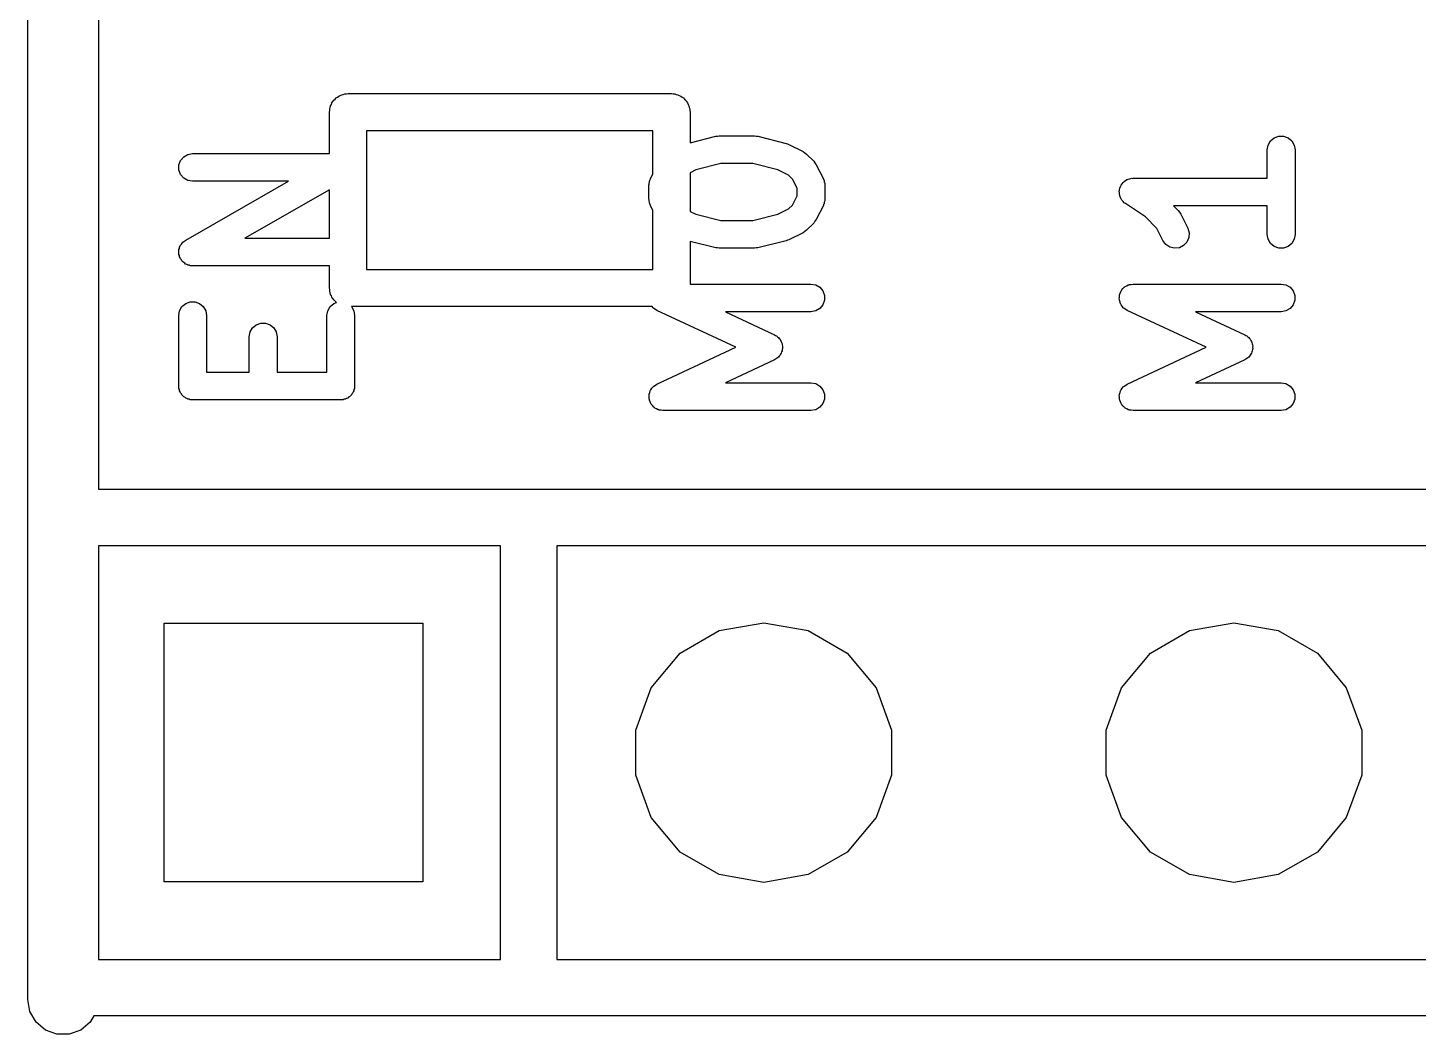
# Model space of a CAD drawing. Extents: x 10 to 287, y -200 to -10.
# Drawn here: x 86.93 to 94.44, y -76.64 to -71.21 of the extents above; entities that cross this region are included whole.
import ezdxf

# ---------------------------------------------------------------- set-up
doc = ezdxf.new("R2010")
doc.units = 0
doc.header["$MEASUREMENT"] = 0
doc.layers.add('BLACK', color=7, linetype='CONTINUOUS')

msp = doc.modelspace()

# ---------------------------------------------------------------- linework, layer by layer
at = {"layer": 'Black'}
for p, q in [((86.9315, -76.454), (86.9315, -61.214)), ((87.3125, -63.8429), (87.3125, -73.6981)), ((88.6044, -71.5798), (88.6111, -71.5741)), ((88.6111, -71.5741), (88.6193, -71.5711)), ((88.6193, -71.5711), (88.6269, -71.5667)), ((88.6269, -71.5667), (88.6356, -71.5652)), ((88.6356, -71.5652), (88.6438, -71.5622)), ((88.6438, -71.5622), (88.6526, -71.5622)), ((88.6526, -71.5622), (88.6612, -71.5607)), ((88.6612, -71.5607), (90.4088, -71.5607)), ((90.4088, -71.5607), (90.4174, -71.5622)), ((90.4174, -71.5622), (90.4262, -71.5622)), ((90.4262, -71.5622), (90.4344, -71.5652)), ((90.4344, -71.5652), (90.4431, -71.5667)), ((90.4431, -71.5667), (90.4507, -71.5711)), ((90.4507, -71.5711), (90.4589, -71.5741)), ((90.4589, -71.5741), (90.4656, -71.5798)), ((88.5624, -71.6436), (88.5654, -71.6353)), ((88.5624, -71.6524), (88.5624, -71.6436)), ((88.5654, -71.6353), (88.567, -71.6267)), ((88.567, -71.6267), (88.5713, -71.6191)), ((88.5713, -71.6191), (88.5744, -71.6109)), ((88.5744, -71.6109), (88.58, -71.6041)), ((88.58, -71.6041), (88.5844, -71.5965)), ((88.5844, -71.5965), (88.5911, -71.5909)), ((88.5911, -71.5909), (88.5967, -71.5842)), ((88.5967, -71.5842), (88.6044, -71.5798)), ((90.4656, -71.5798), (90.4733, -71.5842)), ((90.4733, -71.5842), (90.4789, -71.5909)), ((90.4789, -71.5909), (90.4856, -71.5965)), ((90.4856, -71.5965), (90.49, -71.6041)), ((90.49, -71.6041), (90.4956, -71.6109)), ((90.4956, -71.6109), (90.4986, -71.6191)), ((90.4986, -71.6191), (90.503, -71.6267)), ((90.503, -71.6267), (90.5046, -71.6353)), ((90.5046, -71.6353), (90.5076, -71.6436)), ((90.5076, -71.6436), (90.5076, -71.6524)), ((88.5609, -71.661), (88.5624, -71.6524)), ((88.5609, -71.8845), (88.5609, -71.661)), ((90.5076, -71.6524), (90.5091, -71.661)), ((90.5091, -71.661), (90.5091, -71.8264)), ((88.7616, -71.7613), (88.7616, -72.5106)), ((90.3084, -71.7613), (88.7616, -71.7613)), ((90.3084, -71.994), (90.3084, -71.7613)), ((90.5091, -71.8264), (90.6485, -71.7915)), ((90.6485, -71.7915), (90.6576, -71.7909)), ((90.6576, -71.7909), (90.6666, -71.7893)), ((90.6666, -71.7893), (90.8571, -71.7893)), ((90.8571, -71.7893), (90.8662, -71.7909)), ((90.8662, -71.7909), (90.8753, -71.7915)), ((90.8753, -71.7915), (91.0277, -71.8296)), ((93.6445, -71.816), (93.6645, -71.7993)), ((93.6645, -71.7993), (93.6889, -71.7904)), ((93.6889, -71.7904), (93.715, -71.7904)), ((93.715, -71.7904), (93.7394, -71.7993)), ((93.7394, -71.7993), (93.7593, -71.816)), ((91.0277, -71.8296), (91.0352, -71.8329)), ((91.0352, -71.8329), (91.0431, -71.8353)), ((91.0431, -71.8353), (91.1193, -71.8734)), ((91.1193, -71.8734), (91.1289, -71.8805)), ((93.627, -71.8642), (93.6315, -71.8386)), ((93.627, -72.0179), (93.627, -71.8642)), ((93.6315, -71.8386), (93.6445, -71.816)), ((93.7593, -71.816), (93.7724, -71.8386)), ((93.7724, -71.8386), (93.7769, -71.8642)), ((93.7769, -71.8642), (93.7769, -72.3214)), ((87.7481, -71.9464), (87.757, -71.922)), ((87.7481, -71.9725), (87.7481, -71.9464)), ((87.757, -71.922), (87.7737, -71.9021)), ((87.7737, -71.9021), (87.7962, -71.889)), ((87.7962, -71.889), (87.8218, -71.8845)), ((87.8218, -71.8845), (88.5609, -71.8845)), ((90.6759, -71.9391), (90.5404, -71.973)), ((90.8479, -71.9391), (90.6759, -71.9391)), ((90.9834, -71.973), (90.8479, -71.9391)), ((91.1289, -71.8805), (91.1387, -71.8874)), ((91.1387, -71.8874), (91.1768, -71.9255)), ((91.1768, -71.9255), (91.1837, -71.9354)), ((91.1837, -71.9354), (91.1909, -71.945)), ((91.1909, -71.945), (91.229, -72.0212)), ((87.757, -71.9969), (87.7481, -71.9725)), ((87.7737, -72.0168), (87.757, -71.9969)), ((87.7962, -72.0299), (87.7737, -72.0168)), ((90.2914, -72.0291), (90.2936, -72.0253)), ((90.2936, -72.0253), (90.2948, -72.0212)), ((90.2948, -72.0212), (90.3084, -71.994)), ((90.5404, -71.973), (90.5091, -71.9887)), ((90.5091, -71.9887), (90.5091, -72.1969)), ((91.0414, -72.002), (90.9834, -71.973)), ((91.0623, -72.0229), (91.0414, -72.002)), ((91.087, -72.0724), (91.0623, -72.0229)), ((91.229, -72.0212), (91.2302, -72.0253)), ((91.2302, -72.0253), (91.2324, -72.0291)), ((92.8614, -72.0309), (92.8686, -72.0256)), ((92.8686, -72.0256), (92.8726, -72.0245)), ((92.8726, -72.0245), (92.8762, -72.0224)), ((92.8762, -72.0224), (92.885, -72.0208)), ((92.885, -72.0208), (92.8936, -72.0183)), ((92.8936, -72.0183), (92.8978, -72.0186)), ((92.8978, -72.0186), (92.9018, -72.0179)), ((92.9018, -72.0179), (93.627, -72.0179)), ((87.7847, -72.3516), (88.3398, -72.0344)), ((87.8218, -72.0344), (87.7962, -72.0299)), ((88.3398, -72.0344), (87.8218, -72.0344)), ((88.5609, -72.0806), (88.104, -72.3417)), ((88.5609, -72.3417), (88.5609, -72.0806)), ((90.2869, -72.0547), (90.2877, -72.0504)), ((90.2869, -72.1309), (90.2869, -72.0547)), ((90.2874, -72.0461), (90.2899, -72.0377)), ((90.2877, -72.0504), (90.2874, -72.0461)), ((90.2899, -72.0377), (90.2914, -72.0291)), ((91.087, -72.1132), (91.087, -72.0724)), ((91.2324, -72.0291), (91.2339, -72.0377)), ((91.2339, -72.0377), (91.2364, -72.0461)), ((91.2364, -72.0461), (91.2361, -72.0504)), ((91.2361, -72.0504), (91.2369, -72.0547)), ((91.2369, -72.0547), (91.2369, -72.1309)), ((92.8271, -72.088), (92.8281, -72.0839)), ((92.8281, -72.0969), (92.8271, -72.088)), ((92.8281, -72.0798), (92.8311, -72.0714)), ((92.8281, -72.0839), (92.8281, -72.0798)), ((92.8281, -72.1058), (92.8281, -72.0969)), ((92.8311, -72.0714), (92.8332, -72.0627)), ((92.8332, -72.0627), (92.8355, -72.0592)), ((92.8355, -72.0592), (92.837, -72.0553)), ((92.837, -72.0553), (92.8427, -72.0485)), ((92.8427, -72.0485), (92.8477, -72.041)), ((92.8477, -72.041), (92.851, -72.0386)), ((92.851, -72.0386), (92.8537, -72.0354)), ((92.8537, -72.0354), (92.8614, -72.0309)), ((90.2877, -72.1352), (90.2869, -72.1309)), ((90.2874, -72.1395), (90.2877, -72.1352)), ((90.2899, -72.1479), (90.2874, -72.1395)), ((90.2914, -72.1565), (90.2899, -72.1479)), ((90.2936, -72.1603), (90.2914, -72.1565)), ((90.2948, -72.1644), (90.2936, -72.1603)), ((90.3084, -72.1916), (90.2948, -72.1644)), ((91.0414, -72.1836), (91.0623, -72.1627)), ((91.0623, -72.1627), (91.087, -72.1132)), ((91.229, -72.1644), (91.1909, -72.2406)), ((91.2302, -72.1603), (91.229, -72.1644)), ((91.2324, -72.1565), (91.2302, -72.1603)), ((91.2339, -72.1479), (91.2324, -72.1565)), ((91.2364, -72.1395), (91.2339, -72.1479)), ((91.2369, -72.1309), (91.2361, -72.1352)), ((91.2361, -72.1352), (91.2364, -72.1395)), ((92.8295, -72.1097), (92.8281, -72.1058)), ((92.8299, -72.1138), (92.8295, -72.1097)), ((92.8339, -72.1219), (92.8299, -72.1138)), ((92.837, -72.1303), (92.8339, -72.1219)), ((92.8396, -72.1334), (92.837, -72.1303)), ((92.8415, -72.1372), (92.8396, -72.1334)), ((92.8479, -72.1434), (92.8415, -72.1372)), ((92.8537, -72.1502), (92.8479, -72.1434)), ((92.8573, -72.1523), (92.8537, -72.1502)), ((92.8603, -72.1551), (92.8573, -72.1523)), ((92.9684, -72.2272), (92.8603, -72.1551)), ((93.627, -72.1677), (93.1208, -72.1677)), ((93.1208, -72.1677), (93.1453, -72.1922)), ((93.627, -72.3214), (93.627, -72.1677)), ((90.3084, -72.5106), (90.3084, -72.1916)), ((90.5091, -72.1969), (90.5404, -72.2126)), ((90.5404, -72.2126), (90.6759, -72.2465)), ((90.6759, -72.2465), (90.8479, -72.2465)), ((90.8479, -72.2465), (90.9834, -72.2126)), ((90.9834, -72.2126), (91.0414, -72.1836)), ((91.1837, -72.2502), (91.1768, -72.2601)), ((91.1909, -72.2406), (91.1837, -72.2502)), ((93.0308, -72.2896), (92.9684, -72.2272)), ((93.1453, -72.1922), (93.1522, -72.2021)), ((93.1522, -72.2021), (93.1594, -72.2117)), ((93.1594, -72.2117), (93.1975, -72.2879)), ((91.1193, -72.3122), (91.0431, -72.3503)), ((91.1289, -72.3051), (91.1193, -72.3122)), ((91.1387, -72.2982), (91.1289, -72.3051)), ((91.1768, -72.2601), (91.1387, -72.2982)), ((93.0634, -72.3549), (93.0308, -72.2896)), ((93.1975, -72.2879), (93.2049, -72.3128)), ((93.2049, -72.3128), (93.2033, -72.3388)), ((93.6315, -72.347), (93.627, -72.3214)), ((93.7769, -72.3214), (93.7724, -72.347)), ((87.7481, -72.4036), (87.7504, -72.3973)), ((87.7504, -72.3973), (87.7516, -72.3907)), ((87.7516, -72.3907), (87.7548, -72.3852)), ((87.7548, -72.3852), (87.757, -72.3792)), ((87.757, -72.3792), (87.7613, -72.374)), ((87.7613, -72.374), (87.7647, -72.3682)), ((87.7647, -72.3682), (87.7696, -72.3641)), ((87.7696, -72.3641), (87.7737, -72.3593)), ((87.7737, -72.3593), (87.7795, -72.3559)), ((87.7795, -72.3559), (87.7847, -72.3516)), ((88.104, -72.3417), (88.5609, -72.3417)), ((90.6485, -72.3941), (90.5091, -72.3592)), ((90.5091, -72.3592), (90.5091, -72.5894)), ((90.6576, -72.3947), (90.6485, -72.3941)), ((90.6666, -72.3963), (90.6576, -72.3947)), ((90.8571, -72.3963), (90.6666, -72.3963)), ((90.8662, -72.3947), (90.8571, -72.3963)), ((90.8753, -72.3941), (90.8662, -72.3947)), ((91.0277, -72.356), (90.8753, -72.3941)), ((91.0352, -72.3527), (91.0277, -72.356)), ((91.0431, -72.3503), (91.0352, -72.3527)), ((93.0789, -72.3758), (93.0634, -72.3549)), ((93.1006, -72.3901), (93.0789, -72.3758)), ((93.126, -72.3962), (93.1006, -72.3901)), ((93.1518, -72.3932), (93.126, -72.3962)), ((93.1751, -72.3816), (93.1518, -72.3932)), ((93.193, -72.3627), (93.1751, -72.3816)), ((93.2033, -72.3388), (93.193, -72.3627)), ((93.6445, -72.3696), (93.6315, -72.347)), ((93.6645, -72.3863), (93.6445, -72.3696)), ((93.6889, -72.3952), (93.6645, -72.3863)), ((93.715, -72.3952), (93.6889, -72.3952)), ((93.7394, -72.3863), (93.715, -72.3952)), ((93.7593, -72.3696), (93.7394, -72.3863)), ((93.7724, -72.347), (93.7593, -72.3696)), ((87.7469, -72.4163), (87.7481, -72.41)), ((87.7481, -72.4229), (87.7469, -72.4163)), ((87.7481, -72.41), (87.7481, -72.4036)), ((87.7481, -72.4297), (87.7481, -72.4229)), ((87.7502, -72.4357), (87.7481, -72.4297)), ((87.7513, -72.442), (87.7502, -72.4357)), ((87.7547, -72.4478), (87.7513, -72.442)), ((87.757, -72.4541), (87.7547, -72.4478)), ((87.7611, -72.459), (87.757, -72.4541)), ((87.7642, -72.4646), (87.7611, -72.459)), ((87.7694, -72.4689), (87.7642, -72.4646)), ((87.7737, -72.474), (87.7694, -72.4689)), ((87.7792, -72.4772), (87.7737, -72.474)), ((87.7841, -72.4814), (87.7792, -72.4772)), ((87.7904, -72.4837), (87.7841, -72.4814)), ((87.7962, -72.4871), (87.7904, -72.4837)), ((87.8025, -72.4882), (87.7962, -72.4871)), ((87.8085, -72.4904), (87.8025, -72.4882)), ((87.8152, -72.4904), (87.8085, -72.4904)), ((87.8218, -72.4916), (87.8152, -72.4904)), ((88.5609, -72.4916), (87.8218, -72.4916)), ((88.5609, -72.611), (88.5609, -72.4916)), ((88.7616, -72.5106), (90.3084, -72.5106)), ((88.5624, -72.6196), (88.5609, -72.611)), ((88.5624, -72.6284), (88.5624, -72.6196)), ((90.5091, -72.5894), (91.1619, -72.5894)), ((91.1619, -72.5894), (91.1876, -72.5939)), ((91.1876, -72.5939), (91.2101, -72.6069)), ((91.2101, -72.6069), (91.2268, -72.6268)), ((92.837, -72.6268), (92.8391, -72.6243)), ((92.8391, -72.6243), (92.8405, -72.6213)), ((92.8405, -72.6213), (92.8474, -72.6144)), ((92.8474, -72.6144), (92.8537, -72.6069)), ((92.8537, -72.6069), (92.8565, -72.6052)), ((92.8565, -72.6052), (92.8589, -72.6029)), ((92.8589, -72.6029), (92.8678, -72.5988)), ((92.8678, -72.5988), (92.8762, -72.5939)), ((92.8762, -72.5939), (92.8795, -72.5933)), ((92.8795, -72.5933), (92.8825, -72.5919)), ((92.8825, -72.5919), (92.8922, -72.5911)), ((92.8922, -72.5911), (92.9018, -72.5894)), ((92.9018, -72.5894), (93.7019, -72.5894)), ((93.7019, -72.5894), (93.7276, -72.5939)), ((93.7276, -72.5939), (93.7501, -72.6069)), ((93.7501, -72.6069), (93.7668, -72.6268)), ((87.7644, -72.7114), (87.7844, -72.6947)), ((87.7844, -72.6947), (87.8088, -72.6858)), ((87.8088, -72.6858), (87.8349, -72.6858)), ((87.8349, -72.6858), (87.8593, -72.6947)), ((87.8593, -72.6947), (87.8792, -72.7114)), ((88.5654, -72.6367), (88.5624, -72.6284)), ((88.5645, -72.7114), (88.5845, -72.6947)), ((88.567, -72.6453), (88.5654, -72.6367)), ((88.5713, -72.6529), (88.567, -72.6453)), ((88.5744, -72.6611), (88.5713, -72.6529)), ((88.58, -72.6679), (88.5744, -72.6611)), ((88.5844, -72.6755), (88.58, -72.6679)), ((88.5911, -72.6811), (88.5844, -72.6755)), ((88.5845, -72.6947), (88.5993, -72.6893)), ((88.5967, -72.6878), (88.5911, -72.6811)), ((88.5993, -72.6893), (88.5967, -72.6878)), ((91.2268, -72.7018), (91.2101, -72.7217)), ((91.2268, -72.6268), (91.2357, -72.6513)), ((91.2357, -72.6773), (91.2268, -72.7018)), ((91.2357, -72.6513), (91.2357, -72.6773)), ((92.8272, -72.6708), (92.8281, -72.6611)), ((92.8281, -72.674), (92.8272, -72.6708)), ((92.8281, -72.6513), (92.8292, -72.6482)), ((92.8281, -72.6611), (92.8281, -72.6513)), ((92.8281, -72.6773), (92.8281, -72.674)), ((92.8314, -72.6865), (92.8281, -72.6773)), ((92.8292, -72.6482), (92.8295, -72.6449)), ((92.8295, -72.6449), (92.8336, -72.636)), ((92.8339, -72.6959), (92.8314, -72.6865)), ((92.8336, -72.636), (92.837, -72.6268)), ((92.8358, -72.6987), (92.8339, -72.6959)), ((92.837, -72.7018), (92.8358, -72.6987)), ((92.8432, -72.7093), (92.837, -72.7018)), ((93.7668, -72.7018), (93.7501, -72.7217)), ((93.7668, -72.6268), (93.7757, -72.6513)), ((93.7757, -72.6773), (93.7668, -72.7018)), ((93.7757, -72.6513), (93.7757, -72.6773)), ((87.7469, -72.7595), (87.7514, -72.7339)), ((87.7469, -73.1405), (87.7469, -72.7595)), ((87.7514, -72.7339), (87.7644, -72.7114)), ((87.8792, -72.7114), (87.8923, -72.7339)), ((87.8923, -72.7339), (87.8968, -72.7595)), ((87.8968, -72.7595), (87.8968, -73.0656)), ((88.547, -72.7595), (88.5515, -72.7339)), ((88.547, -73.0656), (88.547, -72.7595)), ((88.5515, -72.7339), (88.5645, -72.7114)), ((90.3047, -72.7113), (88.6793, -72.7113)), ((88.6793, -72.7113), (88.6793, -72.7114)), ((88.6793, -72.7114), (88.6924, -72.7339)), ((88.6924, -72.7339), (88.6969, -72.7595)), ((88.6969, -72.7595), (88.6969, -73.1405)), ((90.3089, -72.7173), (90.3047, -72.7113)), ((90.3116, -72.7192), (90.3089, -72.7173)), ((90.3137, -72.7217), (90.3116, -72.7192)), ((90.3222, -72.7266), (90.3137, -72.7217)), ((90.3302, -72.7322), (90.3222, -72.7266)), ((90.7562, -72.931), (90.3302, -72.7322)), ((91.1619, -72.7392), (90.6996, -72.7392)), ((90.6996, -72.7392), (90.965, -72.8631)), ((91.1876, -72.7347), (91.1619, -72.7392)), ((91.2101, -72.7217), (91.1876, -72.7347)), ((92.8489, -72.7173), (92.8432, -72.7093)), ((92.8516, -72.7192), (92.8489, -72.7173)), ((92.8537, -72.7217), (92.8516, -72.7192)), ((92.8622, -72.7266), (92.8537, -72.7217)), ((92.8702, -72.7322), (92.8622, -72.7266)), ((93.2962, -72.931), (92.8702, -72.7322)), ((93.7019, -72.7392), (93.2396, -72.7392)), ((93.2396, -72.7392), (93.505, -72.8631)), ((93.7276, -72.7347), (93.7019, -72.7392)), ((93.7501, -72.7217), (93.7276, -72.7347)), ((88.1279, -72.8738), (88.1324, -72.8482)), ((88.1324, -72.8482), (88.1454, -72.8257)), ((88.1454, -72.8257), (88.1654, -72.809)), ((88.1654, -72.809), (88.1898, -72.8001)), ((88.1898, -72.8001), (88.2159, -72.8001)), ((88.2159, -72.8001), (88.2403, -72.809)), ((88.2403, -72.809), (88.2602, -72.8257)), ((88.2602, -72.8257), (88.2733, -72.8482)), ((88.2733, -72.8482), (88.2778, -72.8738)), ((88.1279, -73.0656), (88.1279, -72.8738)), ((88.2778, -72.8738), (88.2778, -73.0656)), ((90.965, -72.8631), (90.9704, -72.8668)), ((90.9704, -72.8668), (90.9763, -72.8696)), ((90.9763, -72.8696), (90.981, -72.8743)), ((90.981, -72.8743), (90.9863, -72.878)), ((90.9863, -72.878), (90.9901, -72.8834)), ((90.9901, -72.8834), (90.9947, -72.888)), ((90.9947, -72.888), (90.9975, -72.894)), ((90.9975, -72.894), (91.0013, -72.8994)), ((91.0013, -72.8994), (91.003, -72.9057)), ((91.003, -72.9057), (91.0057, -72.9116)), ((91.0057, -72.9116), (91.0063, -72.9181)), ((91.0063, -72.9181), (91.008, -72.9245)), ((91.008, -72.9245), (91.0074, -72.931)), ((93.505, -72.8631), (93.5104, -72.8668)), ((93.5104, -72.8668), (93.5163, -72.8696)), ((93.5163, -72.8696), (93.521, -72.8743)), ((93.521, -72.8743), (93.5263, -72.878)), ((93.5263, -72.878), (93.5301, -72.8834)), ((93.5301, -72.8834), (93.5347, -72.888)), ((93.5347, -72.888), (93.5375, -72.894)), ((93.5375, -72.894), (93.5413, -72.8994)), ((93.5413, -72.8994), (93.543, -72.9057)), ((93.543, -72.9057), (93.5457, -72.9116)), ((93.5457, -72.9116), (93.5463, -72.9181)), ((93.5463, -72.9181), (93.548, -72.9245)), ((93.548, -72.9245), (93.5474, -72.931)), ((90.3302, -73.1298), (90.7562, -72.931)), ((90.965, -72.9989), (90.6996, -73.1228)), ((90.9704, -72.9952), (90.965, -72.9989)), ((90.9763, -72.9924), (90.9704, -72.9952)), ((90.981, -72.9877), (90.9763, -72.9924)), ((90.9863, -72.984), (90.981, -72.9877)), ((90.9901, -72.9786), (90.9863, -72.984)), ((90.9947, -72.974), (90.9901, -72.9786)), ((90.9975, -72.968), (90.9947, -72.974)), ((91.0013, -72.9626), (90.9975, -72.968)), ((91.003, -72.9563), (91.0013, -72.9626)), ((91.0057, -72.9504), (91.003, -72.9563)), ((91.0063, -72.9439), (91.0057, -72.9504)), ((91.008, -72.9375), (91.0063, -72.9439)), ((91.0074, -72.931), (91.008, -72.9375)), ((92.8702, -73.1298), (93.2962, -72.931)), ((93.505, -72.9989), (93.2396, -73.1228)), ((93.5104, -72.9952), (93.505, -72.9989)), ((93.5163, -72.9924), (93.5104, -72.9952)), ((93.521, -72.9877), (93.5163, -72.9924)), ((93.5263, -72.984), (93.521, -72.9877)), ((93.5301, -72.9786), (93.5263, -72.984)), ((93.5347, -72.974), (93.5301, -72.9786)), ((93.5375, -72.968), (93.5347, -72.974)), ((93.5413, -72.9626), (93.5375, -72.968)), ((93.543, -72.9563), (93.5413, -72.9626)), ((93.5457, -72.9504), (93.543, -72.9563)), ((93.5463, -72.9439), (93.5457, -72.9504)), ((93.548, -72.9375), (93.5463, -72.9439)), ((93.5474, -72.931), (93.548, -72.9375)), ((87.8968, -73.0656), (88.1279, -73.0656)), ((88.2778, -73.0656), (88.547, -73.0656)), ((87.7481, -73.147), (87.7469, -73.1405)), ((87.7481, -73.1536), (87.7481, -73.147)), ((88.6969, -73.1405), (88.6957, -73.147)), ((88.6957, -73.147), (88.6957, -73.1536)), ((90.3032, -73.1527), (90.3089, -73.1447)), ((90.3089, -73.1447), (90.3116, -73.1428)), ((90.3116, -73.1428), (90.3137, -73.1403)), ((90.3137, -73.1403), (90.3222, -73.1354)), ((90.3222, -73.1354), (90.3302, -73.1298)), ((90.6996, -73.1228), (91.1619, -73.1228)), ((91.1619, -73.1228), (91.1876, -73.1273)), ((91.1876, -73.1273), (91.2101, -73.1403)), ((91.2101, -73.1403), (91.2268, -73.1602)), ((92.8432, -73.1527), (92.8489, -73.1447)), ((92.8489, -73.1447), (92.8516, -73.1428)), ((92.8516, -73.1428), (92.8537, -73.1403)), ((92.8537, -73.1403), (92.8622, -73.1354)), ((92.8622, -73.1354), (92.8702, -73.1298)), ((93.2396, -73.1228), (93.7019, -73.1228)), ((93.7019, -73.1228), (93.7276, -73.1273)), ((93.7276, -73.1273), (93.7501, -73.1403)), ((93.7501, -73.1403), (93.7668, -73.1602)), ((87.7503, -73.1597), (87.7481, -73.1536)), ((87.7514, -73.1662), (87.7503, -73.1597)), ((87.7547, -73.1719), (87.7514, -73.1662)), ((87.757, -73.178), (87.7547, -73.1719)), ((87.7612, -73.183), (87.757, -73.178)), ((87.7644, -73.1887), (87.7612, -73.183)), ((87.7695, -73.1929), (87.7644, -73.1887)), ((87.7737, -73.1979), (87.7695, -73.1929)), ((87.7794, -73.2012), (87.7737, -73.1979)), ((87.7844, -73.2054), (87.7794, -73.2012)), ((87.7905, -73.2077), (87.7844, -73.2054)), ((87.7962, -73.211), (87.7905, -73.2077)), ((87.8027, -73.2121), (87.7962, -73.211)), ((87.8088, -73.2143), (87.8027, -73.2121)), ((87.8154, -73.2143), (87.8088, -73.2143)), ((87.8218, -73.2155), (87.8154, -73.2143)), ((88.6219, -73.2155), (87.8218, -73.2155)), ((88.6284, -73.2143), (88.6219, -73.2155)), ((88.635, -73.2143), (88.6284, -73.2143)), ((88.6411, -73.2121), (88.635, -73.2143)), ((88.6476, -73.211), (88.6411, -73.2121)), ((88.6533, -73.2077), (88.6476, -73.211)), ((88.6594, -73.2054), (88.6533, -73.2077)), ((88.6644, -73.2012), (88.6594, -73.2054)), ((88.6701, -73.1979), (88.6644, -73.2012)), ((88.6743, -73.1929), (88.6701, -73.1979)), ((88.6793, -73.1887), (88.6743, -73.1929)), ((88.6826, -73.183), (88.6793, -73.1887)), ((88.6868, -73.178), (88.6826, -73.183)), ((88.6891, -73.1719), (88.6868, -73.178)), ((88.6924, -73.1662), (88.6891, -73.1719)), ((88.6935, -73.1597), (88.6924, -73.1662)), ((88.6957, -73.1536), (88.6935, -73.1597)), ((90.2872, -73.1912), (90.2881, -73.188)), ((90.2881, -73.2009), (90.2872, -73.1912)), ((90.2881, -73.1847), (90.2914, -73.1755)), ((90.2881, -73.188), (90.2881, -73.1847)), ((90.2881, -73.2107), (90.2881, -73.2009)), ((90.2892, -73.2138), (90.2881, -73.2107)), ((90.2895, -73.2171), (90.2892, -73.2138)), ((90.2936, -73.226), (90.2895, -73.2171)), ((90.2914, -73.1755), (90.2939, -73.1661)), ((90.297, -73.2352), (90.2936, -73.226)), ((90.2939, -73.1661), (90.2958, -73.1633)), ((90.2958, -73.1633), (90.297, -73.1602)), ((90.297, -73.1602), (90.3032, -73.1527)), ((91.2268, -73.1602), (91.2357, -73.1847)), ((91.2357, -73.2107), (91.2268, -73.2352)), ((91.2357, -73.1847), (91.2357, -73.2107)), ((92.8272, -73.1912), (92.8281, -73.188)), ((92.8281, -73.2009), (92.8272, -73.1912)), ((92.8281, -73.1847), (92.8314, -73.1755)), ((92.8281, -73.188), (92.8281, -73.1847)), ((92.8281, -73.2107), (92.8281, -73.2009)), ((92.8292, -73.2138), (92.8281, -73.2107)), ((92.8295, -73.2171), (92.8292, -73.2138)), ((92.8336, -73.226), (92.8295, -73.2171)), ((92.8314, -73.1755), (92.8339, -73.1661)), ((92.837, -73.2352), (92.8336, -73.226)), ((92.8339, -73.1661), (92.8358, -73.1633)), ((92.8358, -73.1633), (92.837, -73.1602)), ((92.837, -73.1602), (92.8432, -73.1527)), ((93.7668, -73.1602), (93.7757, -73.1847)), ((93.7757, -73.2107), (93.7668, -73.2352)), ((93.7757, -73.1847), (93.7757, -73.2107)), ((90.2991, -73.2377), (90.297, -73.2352)), ((90.3005, -73.2407), (90.2991, -73.2377)), ((90.3074, -73.2476), (90.3005, -73.2407)), ((90.3137, -73.2551), (90.3074, -73.2476)), ((90.3165, -73.2568), (90.3137, -73.2551)), ((90.3189, -73.2591), (90.3165, -73.2568)), ((90.3278, -73.2632), (90.3189, -73.2591)), ((90.3362, -73.2681), (90.3278, -73.2632)), ((90.3395, -73.2687), (90.3362, -73.2681)), ((90.3425, -73.2701), (90.3395, -73.2687)), ((90.3522, -73.2709), (90.3425, -73.2701)), ((90.3618, -73.2726), (90.3522, -73.2709)), ((91.1619, -73.2726), (90.3618, -73.2726)), ((91.1876, -73.2681), (91.1619, -73.2726)), ((91.2101, -73.2551), (91.1876, -73.2681)), ((91.2268, -73.2352), (91.2101, -73.2551)), ((92.8391, -73.2377), (92.837, -73.2352)), ((92.8405, -73.2407), (92.8391, -73.2377)), ((92.8474, -73.2476), (92.8405, -73.2407)), ((92.8537, -73.2551), (92.8474, -73.2476)), ((92.8565, -73.2568), (92.8537, -73.2551)), ((92.8589, -73.2591), (92.8565, -73.2568)), ((92.8678, -73.2632), (92.8589, -73.2591)), ((92.8762, -73.2681), (92.8678, -73.2632)), ((92.8795, -73.2687), (92.8762, -73.2681)), ((92.8825, -73.2701), (92.8795, -73.2687)), ((92.8922, -73.2709), (92.8825, -73.2701)), ((92.9018, -73.2726), (92.8922, -73.2709)), ((93.7019, -73.2726), (92.9018, -73.2726)), ((93.7276, -73.2681), (93.7019, -73.2726)), ((93.7501, -73.2551), (93.7276, -73.2681)), ((93.7668, -73.2352), (93.7501, -73.2551)), ((87.3125, -73.6981), (107.251, -73.6981)), ((87.3125, -74.0029), (87.3125, -76.2381)), ((89.4842, -74.0029), (87.3125, -74.0029)), ((89.4842, -76.2381), (89.4842, -74.0029)), ((89.789, -74.0029), (89.789, -76.2381)), ((107.251, -74.0029), (89.789, -74.0029)), ((87.6681, -75.819), (87.6681, -74.422)), ((87.6681, -74.422), (89.0651, -74.422)), ((89.0651, -74.422), (89.0651, -75.819)), ((90.6668, -74.4616), (90.9066, -74.4193)), ((90.9066, -74.4193), (91.1464, -74.4616)), ((93.2068, -74.4616), (93.4466, -74.4193)), ((93.4466, -74.4193), (93.6864, -74.4616)), ((90.4559, -74.5834), (90.6668, -74.4616)), ((91.1464, -74.4616), (91.3573, -74.5834)), ((92.9959, -74.5834), (93.2068, -74.4616)), ((93.6864, -74.4616), (93.8973, -74.5834)), ((90.2994, -74.7699), (90.4559, -74.5834)), ((91.3573, -74.5834), (91.5138, -74.7699)), ((92.8394, -74.7699), (92.9959, -74.5834)), ((93.8973, -74.5834), (94.0538, -74.7699)), ((90.2161, -74.9987), (90.2994, -74.7699)), ((91.5138, -74.7699), (91.5971, -74.9987)), ((92.7561, -74.9987), (92.8394, -74.7699)), ((94.0538, -74.7699), (94.1371, -74.9987)), ((90.2161, -75.2423), (90.2161, -74.9987)), ((91.5971, -74.9987), (91.5971, -75.2423)), ((92.7561, -75.2423), (92.7561, -74.9987)), ((94.1371, -74.9987), (94.1371, -75.2423)), ((90.2994, -75.4711), (90.2161, -75.2423)), ((91.5971, -75.2423), (91.5138, -75.4711)), ((92.8394, -75.4711), (92.7561, -75.2423)), ((94.1371, -75.2423), (94.0538, -75.4711)), ((90.4559, -75.6576), (90.2994, -75.4711)), ((91.5138, -75.4711), (91.3573, -75.6576)), ((92.9959, -75.6576), (92.8394, -75.4711)), ((94.0538, -75.4711), (93.8973, -75.6576)), ((90.6668, -75.7794), (90.4559, -75.6576)), ((91.3573, -75.6576), (91.1464, -75.7794)), ((93.2068, -75.7794), (92.9959, -75.6576)), ((93.8973, -75.6576), (93.6864, -75.7794)), ((90.9066, -75.8217), (90.6668, -75.7794)), ((91.1464, -75.7794), (90.9066, -75.8217)), ((93.4466, -75.8217), (93.2068, -75.7794)), ((93.6864, -75.7794), (93.4466, -75.8217)), ((89.0651, -75.819), (87.6681, -75.819)), ((87.3125, -76.2381), (89.4842, -76.2381)), ((89.789, -76.2381), (107.251, -76.2381)), ((86.943, -76.5192), (86.9315, -76.454)), ((86.9761, -76.5765), (86.943, -76.5192)), ((87.0267, -76.619), (86.9761, -76.5765)), ((87.2679, -76.5765), (87.2172, -76.619)), ((87.2873, -76.5429), (87.2679, -76.5765)), ((107.277, -76.5429), (87.2873, -76.5429)), ((87.0889, -76.6416), (87.0267, -76.619)), ((87.1551, -76.6416), (87.0889, -76.6416)), ((87.2172, -76.619), (87.1551, -76.6416))]:
    msp.add_line(p, q, dxfattribs=at)

doc.saveas('drawing.dxf')
